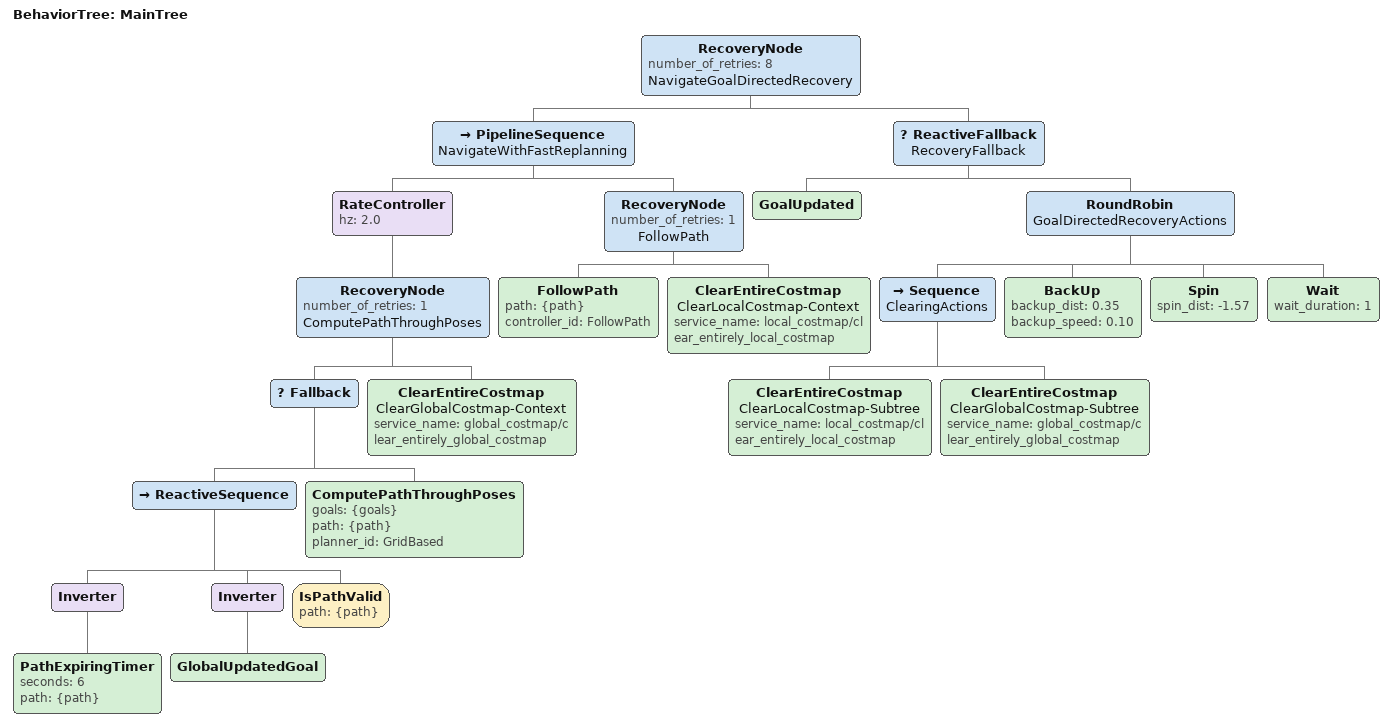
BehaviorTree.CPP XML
<!-- Through-poses counterpart of navigate_to_pose_goal_directed_recovery.xml. -->
<root main_tree_to_execute="MainTree">
  <BehaviorTree ID="MainTree">
    <RecoveryNode number_of_retries="8" name="NavigateGoalDirectedRecovery">
      <PipelineSequence name="NavigateWithFastReplanning">
        <RateController hz="2.0">
          <RecoveryNode number_of_retries="1" name="ComputePathThroughPoses">
            <Fallback>
              <ReactiveSequence>
                <Inverter>
                <PathExpiringTimer seconds="6" path="{path}"/>
                </Inverter>
                <Inverter>
                <GlobalUpdatedGoal/>
                </Inverter>
                <IsPathValid path="{path}"/>
              </ReactiveSequence>
              <ComputePathThroughPoses goals="{goals}" path="{path}" planner_id="GridBased"/>
            </Fallback>
            <ClearEntireCostmap name="ClearGlobalCostmap-Context" service_name="global_costmap/clear_entirely_global_costmap"/>
          </RecoveryNode>
        </RateController>
        <RecoveryNode number_of_retries="1" name="FollowPath">
          <FollowPath path="{path}" controller_id="FollowPath"/>
          <ClearEntireCostmap name="ClearLocalCostmap-Context" service_name="local_costmap/clear_entirely_local_costmap"/>
        </RecoveryNode>
      </PipelineSequence>
      <ReactiveFallback name="RecoveryFallback">
        <GoalUpdated/>
        <RoundRobin name="GoalDirectedRecoveryActions">
          <Sequence name="ClearingActions">
            <ClearEntireCostmap name="ClearLocalCostmap-Subtree" service_name="local_costmap/clear_entirely_local_costmap"/>
            <ClearEntireCostmap name="ClearGlobalCostmap-Subtree" service_name="global_costmap/clear_entirely_global_costmap"/>
          </Sequence>
          <BackUp backup_dist="0.35" backup_speed="0.10"/>
          <Spin spin_dist="-1.57"/>
          <Wait wait_duration="1"/>
        </RoundRobin>
      </ReactiveFallback>
    </RecoveryNode>
  </BehaviorTree>
</root>
